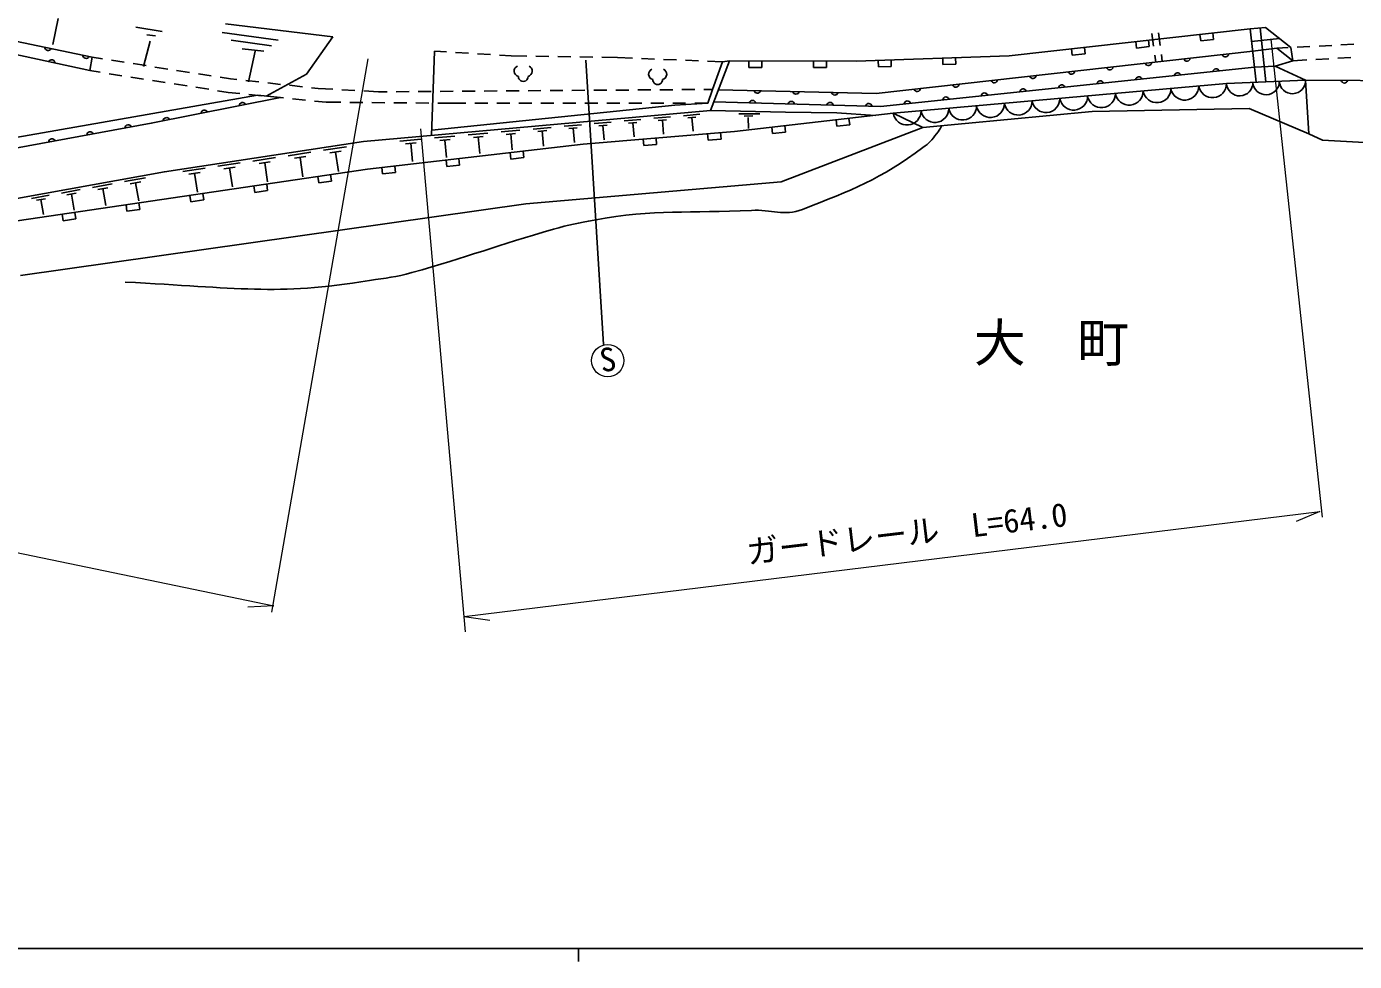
# Model space of a CAD drawing. Units: millimetres, scale not verified. Extents: x 40000 to 680000, y 20000 to 380000.
# Drawn here: x 125300 to 228032, y 204000 to 276366 of the extents above; entities that cross this region are included whole.
import ezdxf
from ezdxf.enums import TextEntityAlignment as Align

# ---------------------------------------------------------------- set-up
doc = ezdxf.new("R2010")
doc.units = ezdxf.units.MM
doc.header["$LTSCALE"] = 1000
for name, color, linetype, lineweight in [('M-BGD', 7, 'Continuous', 25), ('M-STR-HTXT', 7, 'Continuous', 13), ('M-TTL-BAND', 7, 'Continuous', 25)]:
    doc.layers.add(name, color=color, linetype=linetype, lineweight=lineweight)
doc.layers.add('M-BMK-HTXT', color=7, linetype='Continuous')
doc.styles.add('ＭＳ ゴシック', font='')
doc.styles.get('ＭＳ ゴシック').set_extended_font_data('MS Gothic')

msp = doc.modelspace()

# ---------------------------------------------------------------- linework, layer by layer
at = {"layer": 'M-BGD'}
for p, q in [((127746, 277001), (127323, 274969)), ((140700, 276578), (148997, 275562)), ((133757, 276324), (135789, 275985)), ((134604, 275731), (135281, 275647)), ((140446, 275901), (144764, 275308)), ((148997, 275562), (146965, 272683)), ((212345, 275840), (212493, 274851)), ((212877, 275885), (213004, 274894)), ((216082, 275757), (216138, 275260)), ((216138, 275260), (217132, 275372)), ((217132, 275372), (217076, 275869)), ((221157, 276302), (219959, 276193)), ((219959, 276193), (220434, 272054)), ((222245, 275430), (220071, 275218)), ((220744, 276264), (221169, 272084)), ((134858, 275223), (134350, 273276)), ((141123, 275308), (144256, 274885)), ((141970, 274631), (143663, 274461)), ((142986, 274461), (142478, 272091)), ((156871, 274461), (156641, 267927)), ((156871, 274461), (157790, 274405)), ((158489, 274363), (159487, 274302)), ((206145, 274642), (206201, 274145)), ((207194, 274256), (207139, 274753)), ((211114, 275200), (211169, 274703)), ((211169, 274703), (212163, 274814)), ((212163, 274814), (212107, 275311)), ((222031, 274689), (220159, 274450)), ((222031, 274689), (222895, 274734)), ((223594, 274770), (224593, 274821)), ((225292, 274858), (226290, 274909)), ((226989, 274945), (227988, 274997)), ((130382, 273999), (130187, 272953)), ((130382, 273999), (131183, 273873)), ((131875, 273764), (132863, 273608)), ((133554, 273499), (134542, 273344)), ((160186, 274259), (161184, 274198)), ((161883, 274156), (162802, 274100)), ((162802, 274100), (164010, 274080)), ((164710, 274069), (165710, 274053)), ((166410, 274042), (167409, 274026)), ((168109, 274015), (169109, 273999)), ((168574, 273768), (169926, 251745)), ((169809, 273987), (171017, 273968)), ((171017, 273968), (172177, 273921)), ((172876, 273893), (173876, 273853)), ((174575, 273825), (175574, 273785)), ((176274, 273756), (177273, 273716)), ((177972, 273688), (179132, 273641)), ((179682, 273704), (178210, 269856)), ((178360, 271500), (179132, 273641)), ((179132, 273641), (179682, 273704)), ((181182, 273701), (181181, 273201)), ((182181, 273199), (182182, 273699)), ((186182, 273691), (186181, 273191)), ((187181, 273190), (187182, 273690)), ((191181, 273745), (191199, 273245)), ((191199, 273245), (192198, 273280)), ((192198, 273280), (192181, 273780)), ((196178, 273920), (196196, 273420)), ((196196, 273420), (197195, 273455)), ((197195, 273455), (197178, 273955)), ((206201, 274145), (207194, 274256)), ((212597, 274158), (212678, 273612)), ((213093, 274199), (213162, 273666)), ((221886, 273287), (220302, 273210)), ((223260, 273724), (224348, 273782)), ((225047, 273820), (226045, 273873)), ((226744, 273911), (227743, 273964)), ((130187, 272953), (130996, 272826)), ((131687, 272718), (132675, 272563)), ((133367, 272455), (134355, 272300)), ((135234, 273235), (136221, 273080)), ((136913, 272971), (137901, 272815)), ((138592, 272706), (139580, 272551)), ((140272, 272442), (141073, 272316)), ((141073, 272316), (141577, 272261)), ((143843, 270977), (146965, 272683)), ((181181, 273201), (182181, 273199)), ((186181, 273191), (187181, 273190)), ((135046, 272191), (136034, 272036)), ((136726, 271928), (137713, 271773)), ((138405, 271664), (139393, 271509)), ((140084, 271401), (140893, 271274)), ((140893, 271274), (141799, 271183)), ((142273, 272185), (143267, 272077)), ((143963, 272002), (144957, 271893)), ((145653, 271818), (146647, 271710)), ((147343, 271634), (147848, 271579)), ((147848, 271579), (148993, 271515)), ((149692, 271475), (150691, 271419)), ((151390, 271380), (152535, 271316)), ((152535, 271316), (153198, 271320)), ((153898, 271325), (154898, 271332)), ((155598, 271337), (156598, 271345)), ((157298, 271350), (158298, 271357)), ((158998, 271362), (159998, 271369)), ((160698, 271374), (161698, 271381)), ((162398, 271386), (163398, 271393)), ((164098, 271398), (165098, 271405)), ((165797, 271410), (166797, 271417)), ((167497, 271422), (168497, 271429)), ((169197, 271434), (170197, 271442)), ((170897, 271447), (171897, 271454)), ((172597, 271459), (173597, 271466)), ((174297, 271471), (175297, 271478)), ((175997, 271483), (176997, 271490)), ((177697, 271495), (178360, 271500)), ((118529, 266753), (143176, 271044)), ((142495, 271113), (143490, 271012)), ((143176, 271044), (144936, 270867)), ((144187, 270942), (145182, 270842)), ((145878, 270772), (146873, 270672)), ((147570, 270602), (148476, 270510)), ((148476, 270510), (149623, 270501)), ((150323, 270495), (151323, 270487)), ((152023, 270482), (153023, 270474)), ((153723, 270468), (154723, 270460)), ((155423, 270454), (156423, 270446)), ((175464, 270289), (156656, 268344)), ((157123, 270441), (158270, 270431)), ((158270, 270431), (159290, 270432)), ((159990, 270433), (160990, 270433)), ((161690, 270434), (162690, 270435)), ((163390, 270435), (164390, 270436)), ((165090, 270437), (166090, 270437)), ((166790, 270438), (167790, 270439)), ((168490, 270439), (169490, 270440)), ((170190, 270441), (171190, 270441)), ((171890, 270442), (172890, 270443)), ((173590, 270443), (174590, 270444)), ((175290, 270445), (176290, 270445)), ((176990, 270446), (178009, 270447)), ((171534, 269058), (172828, 269174)), ((173831, 269263), (175112, 269378)), ((176114, 269467), (177383, 269581)), ((176448, 269306), (177083, 269362)), ((176765, 269334), (176862, 268256)), ((180404, 269610), (182026, 269610)), ((180825, 269423), (181488, 269446)), ((181137, 269329), (181155, 268464)), ((188984, 268763), (188927, 269260)), ((194651, 268562), (192351, 269650)), ((162015, 268207), (163462, 268336)), ((164491, 268428), (165874, 268552)), ((164855, 268252), (165546, 268314)), ((165201, 268283), (165306, 267107)), ((166901, 268644), (168221, 268762)), ((167249, 268475), (167909, 268534)), ((167579, 268505), (167679, 267382)), ((169224, 268851), (170531, 268968)), ((169568, 268685), (170222, 268743)), ((169895, 268714), (169995, 267603)), ((171875, 268893), (172522, 268951)), ((172198, 268922), (172297, 267822)), ((174168, 269100), (174809, 269157)), ((174489, 269128), (174586, 268039)), ((179030, 267661), (178988, 268159)), ((182966, 268580), (183022, 268084)), ((183022, 268084), (184016, 268197)), ((184016, 268197), (183959, 268694)), ((187933, 269147), (187990, 268650)), ((187990, 268650), (188984, 268763)), ((154176, 267506), (155828, 267654)), ((154611, 267295), (155437, 267369)), ((155024, 267332), (155150, 265928)), ((156859, 267746), (158441, 267887)), ((157276, 267544), (158067, 267615)), ((157672, 267579), (157792, 266235)), ((159471, 267979), (160985, 268115)), ((159870, 267786), (160627, 267854)), ((160249, 267820), (160364, 266533)), ((162396, 268022), (163120, 268087)), ((162758, 268054), (162868, 266824)), ((173010, 267653), (173052, 267155)), ((173052, 267155), (174048, 267239)), ((174048, 267239), (174006, 267738)), ((177992, 268075), (178034, 267576)), ((178034, 267576), (179030, 267661)), ((142810, 265958), (144555, 266222)), ((145537, 266371), (147296, 266637)), ((146017, 266174), (146896, 266307)), ((146456, 266240), (146683, 264746)), ((148278, 266786), (150050, 267054)), ((148761, 266587), (149647, 266721)), ((149204, 266654), (149432, 265148)), ((158803, 265647), (158745, 266144)), ((162718, 266605), (162776, 266109)), ((162776, 266109), (163769, 266224)), ((163769, 266224), (163712, 266721)), ((137397, 265139), (139115, 265399)), ((137865, 264947), (138724, 265077)), ((140097, 265548), (141828, 265810)), ((140569, 265354), (141435, 265485)), ((141002, 265419), (141225, 263947)), ((143286, 265763), (144159, 265895)), ((143722, 265829), (143947, 264346)), ((152785, 265452), (152843, 264955)), ((152843, 264955), (153836, 265071)), ((153836, 265071), (153779, 265567)), ((157752, 266029), (157810, 265532)), ((157810, 265532), (158803, 265647)), ((130399, 263914), (131935, 264192)), ((132876, 264362), (134497, 264656)), ((133326, 264193), (134136, 264339)), ((133731, 264266), (133980, 262888)), ((138295, 265012), (138516, 263551)), ((142888, 264025), (142961, 263531)), ((143950, 263677), (143877, 264171)), ((147834, 264756), (147907, 264261)), ((147907, 264261), (148897, 264407)), ((148897, 264407), (148824, 264902)), ((125687, 263061), (127060, 263309)), ((126067, 262917), (126754, 263041)), ((128004, 263480), (129457, 263743)), ((128406, 263328), (129133, 263460)), ((128770, 263394), (128993, 262159)), ((130825, 263753), (131593, 263892)), ((131209, 263823), (131445, 262517)), ((137942, 263295), (138015, 262801)), ((139004, 262947), (138931, 263441)), ((142961, 263531), (143950, 263677)), ((126410, 262979), (126622, 261812)), ((129111, 261486), (129038, 261981)), ((132995, 262565), (133068, 262070)), ((133068, 262070), (134058, 262216)), ((134058, 262216), (133984, 262711)), ((138015, 262801), (139004, 262947)), ((128049, 261835), (128122, 261340)), ((128122, 261340), (129111, 261486))]:
    msp.add_line(p, q, dxfattribs=at)
for points in [[(68689, 288917), (75134, 287850), (114910, 277234), (130382, 273999)], [(130187, 272953), (115404, 276168), (74829, 286907), (68468, 288083)], [(179682, 273704), (189470, 273685), (201318, 274100), (219959, 276193)], [(223260, 273724), (223105, 274740), (221157, 276302)], [(178831, 271478), (191030, 271188), (220159, 274450)], [(222031, 274689), (223260, 273724), (221886, 273287), (224257, 272212)], [(220302, 273210), (191372, 270188), (178469, 270533)], [(178360, 271500), (178009, 270447), (175464, 270289)], [(192351, 269650), (218133, 271959), (224257, 272212)], [(224257, 272212), (224503, 268058), (225568, 267578), (302139, 263309), (311245, 262585), (312673, 262480), (321566, 261327)], [(224257, 272212), (241220, 272105), (305468, 269306), (321552, 267884)], [(144936, 270867), (134950, 268887), (111260, 264536)], [(115250, 261374), (135971, 265126), (151374, 267456), (178210, 269856)], [(116672, 260155), (151687, 265324), (168353, 267260), (180070, 268250), (192351, 269650)], [(178210, 269856), (184007, 269737), (187991, 269684), (190947, 269490)], [(194651, 268562), (207750, 269778), (219875, 270015), (224503, 268058)], [(194651, 268562), (183671, 264340), (163923, 262642), (124823, 257103)]]:
    msp.add_lwpolyline(points, dxfattribs=at)
for centre, radius, start, end in [((126961, 274772), 256, 180.86816, 335.5074), ((127244, 273536), 256, 0.41195, 155.05118), ((129897, 274158), 256, 180.86816, 335.5074), ((163443, 272920), 419, 113.44836, 257.2818), ((164005, 272920), 419, 282.7182, 66.55164), ((212094, 273603), 256, 199.06859, 353.70782), ((215075, 273937), 256, 199.06859, 353.70782), ((218057, 274271), 256, 199.06859, 353.70782), ((163724, 272488), 374, 176.52859, 3.47141), ((173843, 272683), 419, 113.44836, 257.2818), ((174124, 272251), 374, 176.52859, 3.47141), ((174405, 272683), 419, 282.7182, 66.55164), ((203150, 272602), 256, 199.06859, 353.70782), ((206131, 272936), 256, 199.06859, 353.70782), ((209113, 273269), 256, 199.06859, 353.70782), ((211356, 272219), 256, 18.64361, 173.28284), ((214340, 272530), 256, 18.64361, 173.28284), ((217324, 272842), 256, 18.64361, 173.28284), ((181831, 271463), 256, 191.31905, 345.95829), ((184830, 271392), 256, 191.31905, 345.95829), ((187830, 271321), 256, 191.31905, 345.95829), ((194206, 271600), 256, 199.06859, 353.70782), ((197187, 271934), 256, 199.06859, 353.70782), ((199421, 270972), 256, 18.64361, 173.28284), ((200168, 272268), 256, 199.06859, 353.70782), ((202405, 271284), 256, 18.64361, 173.28284), ((205389, 271595), 256, 18.64361, 173.28284), ((208372, 271907), 256, 18.64361, 173.28284), ((210606, 271367), 1082, 189.44308, 0.78924), ((212754, 271559), 1082, 189.44308, 0.78924), ((214903, 271751), 1082, 189.44308, 0.78924), ((217051, 271944), 1082, 189.44308, 0.78924), ((219153, 272023), 1022, 183.59497, 1.15116), ((221194, 272107), 1022, 183.59497, 1.15116), ((223235, 272192), 1022, 183.59497, 1.15116), ((227257, 272250), 256, 192.31902, 346.95825), ((142004, 270228), 256, 23.892, 178.53123), ((181461, 270397), 256, 11.14737, 165.7866), ((184460, 270316), 256, 11.14737, 165.7866), ((187459, 270236), 256, 11.14737, 165.7866), ((190458, 270156), 256, 11.14737, 165.7866), ((193454, 270349), 256, 18.64361, 173.28284), ((196437, 270660), 256, 18.64361, 173.28284), ((197715, 270212), 1082, 189.44308, 0.78924), ((199864, 270405), 1082, 189.44308, 0.78924), ((202012, 270597), 1082, 189.44308, 0.78924), ((204161, 270790), 1082, 189.44308, 0.78924), ((206309, 270982), 1082, 189.44308, 0.78924), ((208457, 271174), 1082, 189.44308, 0.78924), ((136119, 269062), 256, 23.892, 178.53123), ((139061, 269645), 256, 23.892, 178.53123), ((193418, 269828), 1082, 189.44308, 0.78924), ((195567, 270020), 1082, 189.44308, 0.78924), ((130220, 267961), 256, 23.08747, 177.7267), ((133170, 268503), 256, 23.08747, 177.7267), ((127269, 267419), 256, 23.08747, 177.7267)]:
    msp.add_arc(centre, radius, start, end, dxfattribs=at)
msp.add_open_spline([(132940, 256589), (141655, 256148), (144552, 255521), (151838, 256708), (153124, 256917), (153861, 256971), (155116, 257320), (159422, 258520), (161759, 259447), (166056, 260677), (167272, 261025), (167971, 261161), (169216, 261388), (173899, 262242), (176626, 261897), (181380, 262138), (182921, 262217), (183890, 261662), (185330, 262217), (189146, 263692), (191369, 264553), (194650, 266996), (195120, 267346), (195356, 267591), (195704, 268063), (195880, 268302), (195948, 268395), (196120, 268698)], degree=3, knots=[0, 0, 0, 0, 1, 1, 1, 2, 2, 2, 3, 3, 3, 4, 4, 4, 5, 5, 5, 6, 6, 6, 7, 7, 7, 8, 8, 8, 9, 9, 9, 9], dxfattribs=at)
at = {"layer": 'M-STR-HTXT'}
for p, q in [((221557, 275393), (225536, 238393)), ((151707, 273869), (144256, 231027)), ((155771, 268450), (159242, 229503)), ((63823, 248215), (144425, 231535)), ((159157, 230689), (225367, 238817)), ((225367, 238817), (223512, 238067)), ((144425, 231535), (142429, 231420)), ((159157, 230689), (161138, 230410))]:
    msp.add_line(p, q, dxfattribs=at)
msp.add_circle((170263, 250508), 1250, dxfattribs=at)
at = {"layer": 'M-TTL-BAND'}
for p, q in [((40000, 205000), (579000, 205000)), ((168000, 205000), (168000, 204000))]:
    msp.add_line(p, q, dxfattribs=at)

# ---------------------------------------------------------------- texts
at = {"layer": 'M-BMK-HTXT', "style": 'ＭＳ ゴシック'}
msp.add_text('大\u3000町', height=2933, dxfattribs=at).set_placement((198592, 249543), align=Align.BOTTOM_LEFT)
at = {"layer": 'M-STR-HTXT', "style": 'ＭＳ ゴシック'}
for s, rotation, p in [('S', 8.557, (169862, 249058)), ('ガードレール\u3000L=64.0', 6.778, (181176, 234223))]:
    msp.add_text(s, height=1833, rotation=rotation, dxfattribs=at).set_placement(p, align=Align.BOTTOM_LEFT)

doc.saveas('drawing.dxf')
